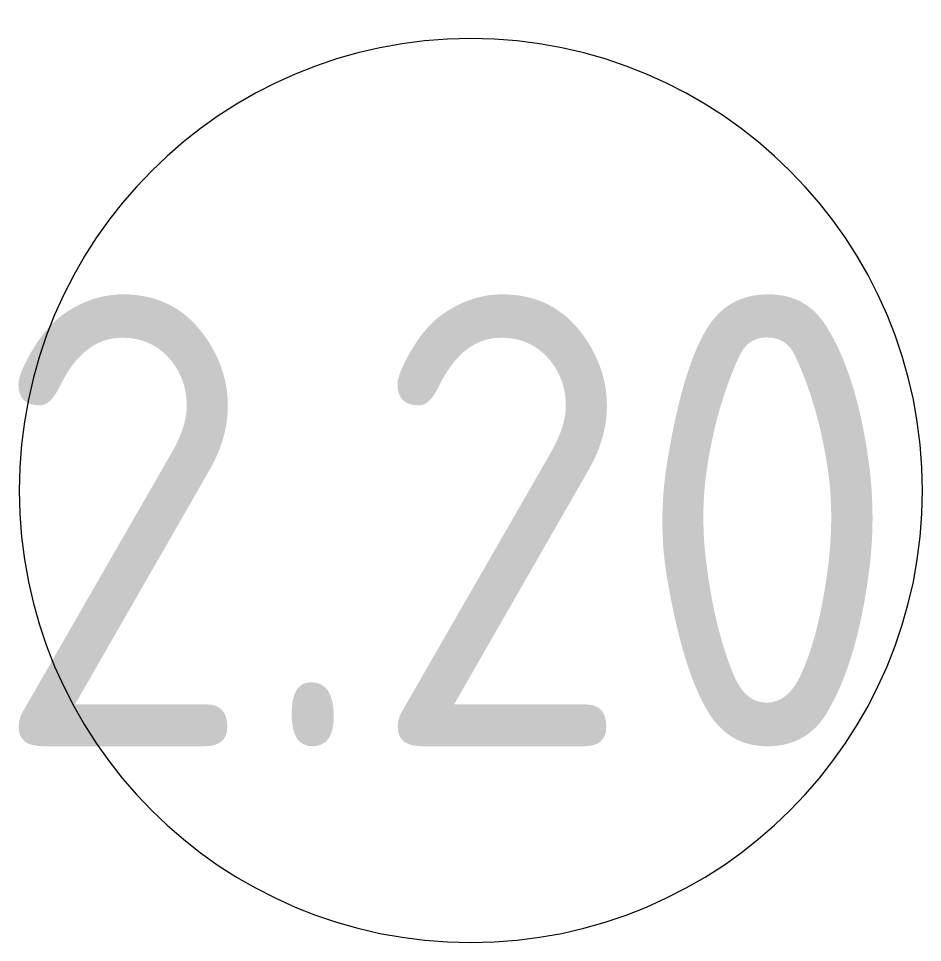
# Model space of a CAD drawing. Header units: millimetres. Extents: x 35143 to 244272, y -8553 to 29000.
# Drawn here: x 85015 to 85515, y 21489 to 22000 of the extents above; entities that cross this region are included whole.
import ezdxf

# ---------------------------------------------------------------- set-up
doc = ezdxf.new("R2010")
doc.units = ezdxf.units.MM
doc.layers.add('A-AREA-IDEN', color=7, linetype='Continuous', lineweight=9)
doc.styles.add('GOST Common', font='GOST_Common.ttf', dxfattribs={"width": 0.9, "height": 250})

# ---------------------------------------------------------------- blocks, each defined once
blk = doc.blocks.new('Марка_Помещения - Номер-25198446-План монтажа стен и перегородок 2 этажа в осях 12-23')
at = {"layer": 'A-AREA-IDEN'}
for start, end in [(360, 180), (180, 360)]:
    blk.add_arc((0, 0), 2.5, start, end, dxfattribs=at)

msp = doc.modelspace()

# ---------------------------------------------------------------- block references
at = {"layer": 'A-AREA-IDEN', "xscale": 99.99999999999993, "yscale": 99.99999999999993, "zscale": 99.99999999999993}
msp.add_blockref('Марка_Помещения - Номер-25198446-План монтажа стен и перегородок 2 этажа в осях 12-23', (85265.43, 21738.82), dxfattribs=at)

# ---------------------------------------------------------------- texts
at = {"layer": 'A-AREA-IDEN', "insert": (84999.7, 21847.38), "char_height": 250, "width": 663.7972, "attachment_point": 1, "style": 'GOST Common'}
msp.add_mtext('2.20', dxfattribs=at)

doc.saveas('drawing.dxf')
